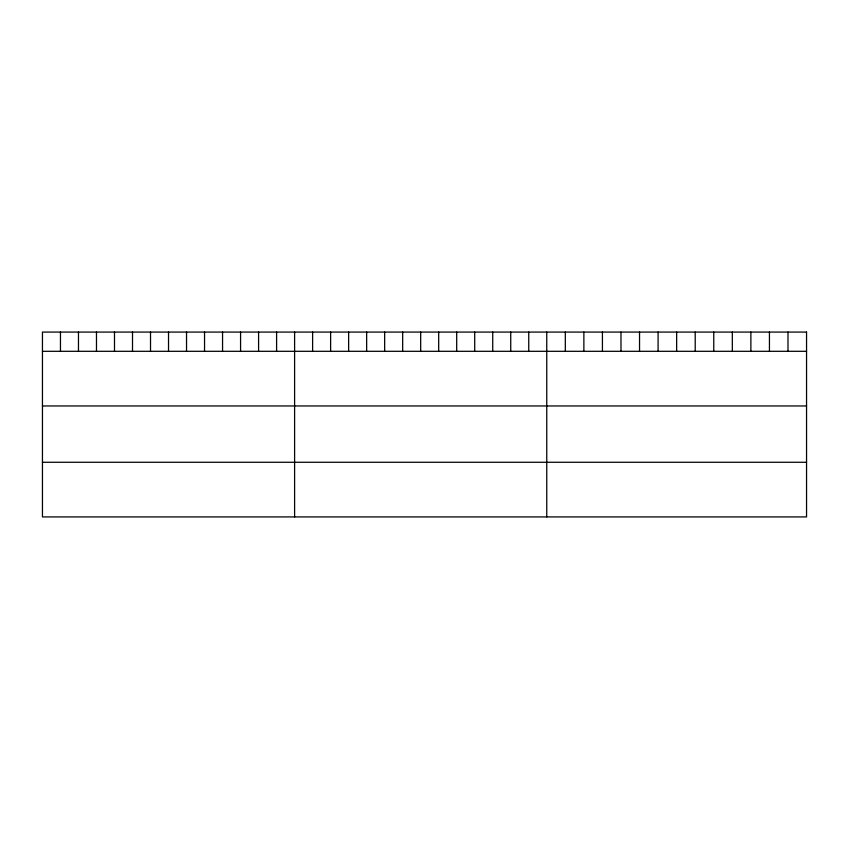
<?xml version="1.0" encoding="UTF-8"?>
<svg xmlns="http://www.w3.org/2000/svg" width="849" height="849" viewBox="0 0 849 849"><rect width="100%" height="100%" fill="white"/><g stroke="black" fill="none" stroke-linecap="round" stroke-linejoin="round"><path stroke-width="1.27" d="M42.45 351.306L806.55 351.306M42.45 405.96L806.55 405.96M42.45 462.27L806.55 462.27M787.989 332.076L787.989 351.306M769.438 332.076L769.438 351.306M750.877 332.076L750.877 351.306M732.326 332.076L732.326 351.306M713.765 332.076L713.765 351.306M695.214 332.076L695.214 351.306M676.653 332.076L676.653 351.306M658.092 332.076L658.092 351.306M639.541 332.076L639.541 351.306M620.98 332.076L620.98 351.306M602.429 332.076L602.429 351.306M583.868 332.076L583.868 351.306M565.317 332.076L565.317 351.306M546.756 332.076L546.756 516.924M528.747 332.076L528.747 351.306M510.737 332.076L510.737 351.306M492.728 332.076L492.728 351.306M474.708 332.076L474.708 351.306M456.698 332.076L456.698 351.306M438.689 332.076L438.689 351.306M420.679 332.076L420.679 351.306M402.67 332.076L402.67 351.306M384.661 332.076L384.661 351.306M366.651 332.076L366.651 351.306M348.631 332.076L348.631 351.306M330.622 332.076L330.622 351.306M312.612 332.076L312.612 351.306M294.603 332.076L294.603 516.924M276.594 332.076L276.594 351.306M258.584 332.076L258.584 351.306M240.575 332.076L240.575 351.306M222.555 332.076L222.555 351.306M204.545 332.076L204.545 351.306M186.536 332.076L186.536 351.306M168.527 332.076L168.527 351.306M150.517 332.076L150.517 351.306M132.508 332.076L132.508 351.306M114.498 332.076L114.498 351.306M96.478 332.076L96.478 351.306M78.469 332.076L78.469 351.306M60.459 332.076L60.459 351.306M806.55 332.076L42.45 332.076L42.45 516.924L806.55 516.924L806.55 332.076"/></g></svg>
